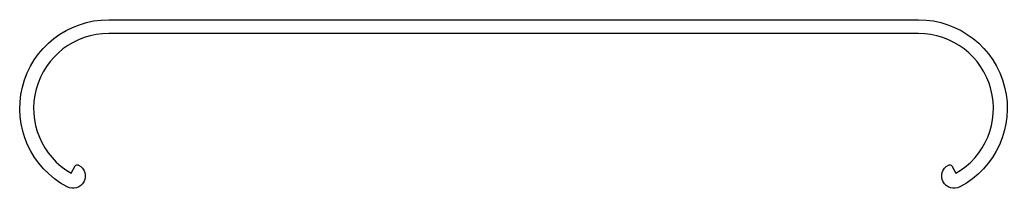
# Model space of a CAD drawing. Extents: x 98.8 to 198.8, y 222.7 to 239.8.
import ezdxf

# ---------------------------------------------------------------- set-up
doc = ezdxf.new("R2010")
doc.units = 0
doc.layers.get('0').update_dxf_attribs({"linetype": 'CONTINUOUS'})

msp = doc.modelspace()

# ---------------------------------------------------------------- linework, layer by layer
msp.add_lwpolyline([(107.81, 238.43, 0.76733), (104.01, 224.25), (104.43, 224.99, -0.40352), (104.77, 225.08, -0.99983), (103.6, 222.87, -0.78213), (107.81, 239.83), (189.81, 239.83, -0.78213), (194.01, 222.87, -0.99983), (192.84, 225.08, -0.40352), (193.18, 224.99), (193.61, 224.25, 0.76733), (189.81, 238.43)], format="xyb", close=True)

doc.saveas('drawing.dxf')
